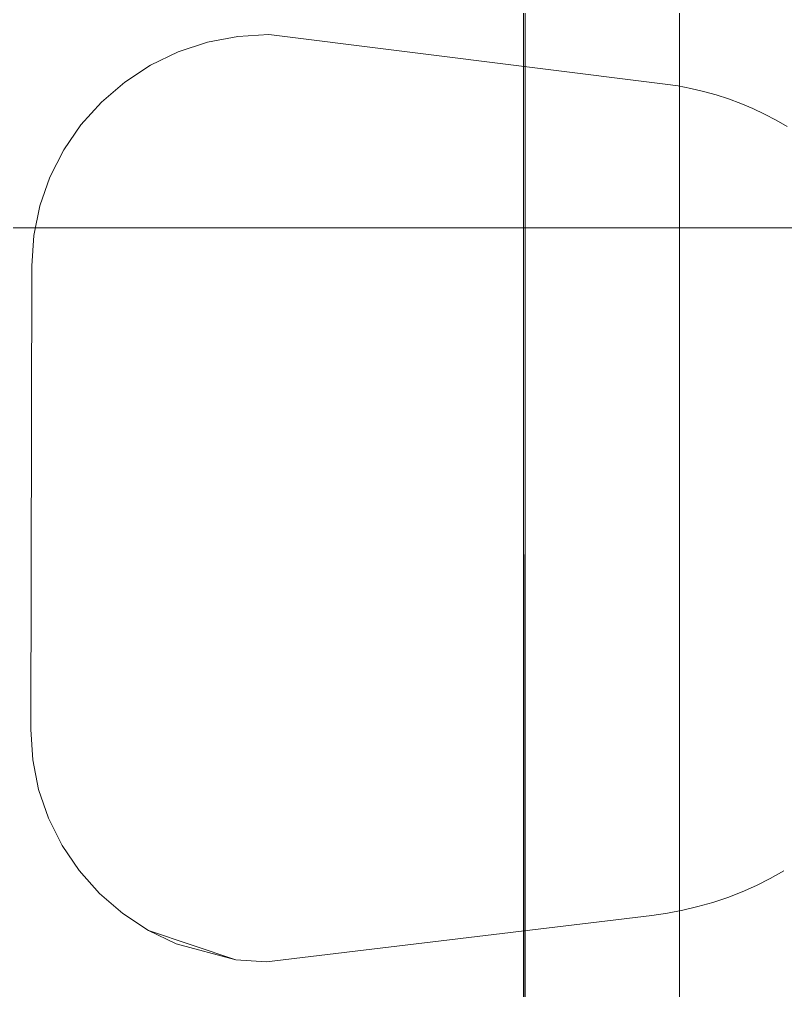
# Model space of a CAD drawing. Extents: x -566 to 72611, y -487 to 32334.
# Drawn here: x 47.37 to 59.78, y 92.78 to 108.52 of the extents above; entities that cross this region are included whole.
import ezdxf

# ---------------------------------------------------------------- set-up
doc = ezdxf.new("R2010")
doc.units = 0
doc.header["$LTSCALE"] = 0.5
doc.header["$MEASUREMENT"] = 0
doc.layers.add('ceilling', color=141, linetype='CONTINUOUS', lineweight=18)
doc.layers.add('floor', color=7, linetype='CONTINUOUS', lineweight=5, true_color=0xcfcfcf)
doc.layers.add('layout', color=7, linetype='CONTINUOUS', lineweight=5, true_color=0xcfcfcf)

msp = doc.modelspace()

# ---------------------------------------------------------------- hatches: boundary and pattern name
at = {"layer": 'floor'}
h = msp.add_hatch(dxfattribs=at)
h.set_pattern_fill('ANSI37', color=256, scale=100, angle=45)
h.set_pattern_definition([(90, (243.028, 267.632), (-12.5, 9e-16), []), (180, (243.028, 267.632), (-9e-16, -12.5), [])])
h.paths.add_polyline_path([(253.46925, 349.5), (154.11744, 349.5), (154.11744, 348.5), (101.14781, 348.5), (101.14781, 349.5), (0, 349.5), (0, 344.5), (36, 344.5, -0.33835703), (0, 308.66941), (0, 308.5), (0, 173.75), (253.46925, 173.75)])
h.paths.add_polyline_path([(36, 344.5), (0, 344.5), (0, 308.66941, 0.33835703)], flags=17)
h.paths.add_polyline_path([(253.46925, 173.75), (0, 173.75), (0, 173.74997), (0, 169.75), (253.46925, 169.75)])
h.paths.add_polyline_path([(253.46925, 169.75), (0, 169.75), (0, 149.21137), (36, 149.21137, -0.33835703), (0, 113.38078), (0, 113.21137), (0, 29.94998), (0, -5), (253.46925, -5)])
h.paths.add_polyline_path([(36, 149.21137), (0, 149.21137), (0, 113.38078, 0.33835703)], flags=17)
h.paths.add_polyline_path([(575.25, 169.75), (510, 169.75), (474.75, 169.75), (327.5, 169.75), (285.46925, 169.75), (285.46925, 165.75), (253.46925, 165.75), (253.46925, -5), (263.99725, -5), (263.99725, 95.99051), (287, 95.99051), (287, 97.5), (292, 97.5), (292, -5), (341.25, -5), (341.25, 13.02988), (341.25012, 15.02988), (346.24839, 15.02988, 0.36108524), (374.08728, 41.24999), (346.25012, 41.24999), (346.25012, 42.99999), (341.25, 42.99999), (341.25, 44.99999), (341.25, 97.5), (357.75, 97.5), (405.75, 97.5), (575.25, 97.5)])

# ---------------------------------------------------------------- linework, layer by layer
at = {"layer": 'ceilling'}
msp.add_line((58.06343, 169.75), (58.06343, -5), dxfattribs=at)
at = {"layer": 'layout'}
for points in [[(55.56208, 115.22427, 70.2116), (55.56025, 84.48382, 70.22398), (55.56208, 84.48376, 70.2116)], [(50.90811, 108.23932, 59.43378), (50.90811, 108.23932, 59.43378), (50.90811, 108.23932, 60.56059), (51.40818, 108.27027, 59.43378)], [(51.40818, 108.27027, 60.56059), (51.40818, 108.27027, 60.56059), (51.40818, 108.27027, 59.43378), (50.90811, 108.23932, 60.56059)], [(51.40818, 108.27027, 59.43378), (51.40818, 108.27027, 59.43378), (51.40818, 108.27027, 60.56059), (57.83163, 107.46796, 59.43378)], [(57.83163, 107.46796, 60.56059), (57.83163, 107.46796, 60.56059), (57.83163, 107.46796, 59.43378), (51.40818, 108.27027, 60.56059)], [(49.94146, 107.98778, 59.43378), (49.94146, 107.98778, 59.43378), (49.94146, 107.98778, 60.56059), (50.41631, 108.14458, 59.43378)], [(50.41631, 108.14458, 60.56059), (50.41631, 108.14458, 60.56059), (50.41631, 108.14458, 59.43378), (49.94146, 107.98778, 60.56059)], [(50.41631, 108.14458, 59.43378), (50.41631, 108.14458, 59.43378), (50.41631, 108.14458, 60.56059), (50.90811, 108.23932, 59.43378)], [(50.90811, 108.23932, 60.56059), (50.90811, 108.23932, 60.56059), (50.90811, 108.23932, 59.43378), (50.41631, 108.14458, 60.56059)], [(49.4915, 107.77154, 59.43378), (49.4915, 107.77154, 59.43378), (49.4915, 107.77154, 60.56059), (49.94146, 107.98778, 59.43378)], [(49.94146, 107.98778, 60.56059), (49.94146, 107.98778, 60.56059), (49.94146, 107.98778, 59.43378), (49.4915, 107.77154, 60.56059)], [(49.07412, 107.49949, 59.43378), (49.07412, 107.49949, 59.43378), (49.07412, 107.49949, 60.56059), (49.4915, 107.77154, 59.43378)], [(49.4915, 107.77154, 60.56059), (49.4915, 107.77154, 60.56059), (49.4915, 107.77154, 59.43378), (49.07412, 107.49949, 60.56059)], [(48.69666, 107.17645, 59.43378), (48.69666, 107.17645, 59.43378), (48.69666, 107.17645, 60.56059), (49.07412, 107.49949, 59.43378)], [(49.07412, 107.49949, 60.56059), (49.07412, 107.49949, 60.56059), (49.07412, 107.49949, 59.43378), (48.69666, 107.17645, 60.56059)], [(57.83163, 107.46796, 59.43378), (57.83163, 107.46796, 59.43378), (57.83163, 107.46796, 60.56059), (58.04104, 107.43733, 59.43378)], [(58.04104, 107.43733, 60.56059), (58.04104, 107.43733, 60.56059), (58.04104, 107.43733, 59.43378), (57.83163, 107.46796, 60.56059)], [(58.04104, 107.43733, 59.43378), (58.04104, 107.43733, 59.43378), (58.04104, 107.43733, 60.56059), (58.24895, 107.39797, 59.43378)], [(58.24895, 107.39797, 60.56059), (58.24895, 107.39797, 60.56059), (58.24895, 107.39797, 59.43378), (58.04104, 107.43733, 60.56059)], [(58.24895, 107.39797, 59.43378), (58.24895, 107.39797, 59.43378), (58.24895, 107.39797, 60.56059), (58.4549, 107.34988, 59.43378)], [(58.4549, 107.34988, 60.56059), (58.4549, 107.34988, 60.56059), (58.4549, 107.34988, 59.43378), (58.24895, 107.39797, 60.56059)], [(58.4549, 107.34988, 59.43378), (58.4549, 107.34988, 59.43378), (58.4549, 107.34988, 60.56059), (58.65862, 107.2932, 59.43378)], [(58.65862, 107.2932, 60.56059), (58.65862, 107.2932, 60.56059), (58.65862, 107.2932, 59.43378), (58.4549, 107.34988, 60.56059)], [(48.69666, 107.17645, 59.43378), (48.69666, 107.17645, 59.43378), (48.36536, 106.80784, 59.43378), (48.69666, 107.17645, 60.56059)], [(48.36536, 106.80784, 60.56059), (48.36536, 106.80784, 60.56059), (48.69666, 107.17645, 60.56059), (48.36536, 106.80784, 59.43378)], [(58.65862, 107.2932, 59.43378), (58.65862, 107.2932, 59.43378), (58.65862, 107.2932, 60.56059), (58.85965, 107.22803, 59.43378)], [(58.85965, 107.22803, 60.56059), (58.85965, 107.22803, 60.56059), (58.85965, 107.22803, 59.43378), (58.65862, 107.2932, 60.56059)], [(58.85965, 107.22803, 59.43378), (58.85965, 107.22803, 59.43378), (58.85965, 107.22803, 60.56059), (59.0576, 107.15445, 59.43378)], [(59.0576, 107.15445, 60.56059), (59.0576, 107.15445, 60.56059), (59.0576, 107.15445, 59.43378), (58.85965, 107.22803, 60.56059)], [(59.0576, 107.15445, 59.43378), (59.0576, 107.15445, 59.43378), (59.0576, 107.15445, 60.56059), (59.25223, 107.0727, 59.43378)], [(59.25223, 107.0727, 60.56059), (59.25223, 107.0727, 60.56059), (59.25223, 107.0727, 59.43378), (59.0576, 107.15445, 60.56059)], [(59.25223, 107.0727, 59.43378), (59.25223, 107.0727, 59.43378), (59.25223, 107.0727, 60.56059), (59.44306, 106.98278, 59.43378)], [(59.44306, 106.98278, 60.56059), (59.44306, 106.98278, 60.56059), (59.44306, 106.98278, 59.43378), (59.25223, 107.0727, 60.56059)], [(59.44306, 106.98278, 59.43378), (59.44306, 106.98278, 59.43378), (59.44306, 106.98278, 60.56059), (59.62973, 106.885, 59.43378)], [(59.62973, 106.885, 60.56059), (59.62973, 106.885, 60.56059), (59.62973, 106.885, 59.43378), (59.44306, 106.98278, 60.56059)], [(59.62973, 106.885, 59.43378), (59.62973, 106.885, 59.43378), (59.62973, 106.885, 60.56059), (59.8121, 106.77941, 59.43378)], [(59.8121, 106.77941, 60.56059), (59.8121, 106.77941, 60.56059), (59.8121, 106.77941, 59.43378), (59.62973, 106.885, 60.56059)], [(48.36536, 106.80784, 59.43378), (48.36536, 106.80784, 59.43378), (48.08597, 106.39997, 59.43378), (48.36536, 106.80784, 60.56059)], [(48.08597, 106.39997, 60.56059), (48.08597, 106.39997, 60.56059), (48.36536, 106.80784, 60.56059), (48.08597, 106.39997, 59.43378)], [(48.08597, 106.39997, 59.43378), (48.08597, 106.39997, 59.43378), (47.86327, 105.95981, 59.43378), (48.08597, 106.39997, 60.56059)], [(47.86327, 105.95981, 60.56059), (47.86327, 105.95981, 60.56059), (48.08597, 106.39997, 60.56059), (47.86327, 105.95981, 59.43378)], [(47.86327, 105.95981, 59.43378), (47.86327, 105.95981, 59.43378), (47.70106, 105.49498, 59.43378), (47.86327, 105.95981, 60.56059)], [(47.70106, 105.49498, 60.56059), (47.70106, 105.49498, 60.56059), (47.86327, 105.95981, 60.56059), (47.70106, 105.49498, 59.43378)], [(47.70106, 105.49498, 59.43378), (47.70106, 105.49498, 59.43378), (47.60228, 105.01333, 59.43378), (47.70106, 105.49498, 60.56059)], [(47.60228, 105.01333, 60.56059), (47.60228, 105.01333, 60.56059), (47.70106, 105.49498, 60.56059), (47.60228, 105.01333, 59.43378)], [(47.60228, 105.01333, 59.43378), (47.60228, 105.01333, 59.43378), (47.56831, 104.52312, 59.43378), (47.60228, 105.01333, 60.56059)], [(47.56831, 104.52312, 60.56059), (47.56831, 104.52312, 60.56059), (47.60228, 105.01333, 60.56059), (47.56831, 104.52312, 59.43378)], [(47.56831, 104.52312, 59.43378), (47.56831, 104.52312, 59.43378), (47.5509, 97.01102, 59.43378), (47.56831, 104.52312, 60.56059)], [(47.5509, 97.01102, 60.56059), (47.5509, 97.01102, 60.56059), (47.56831, 104.52312, 60.56059), (47.5509, 97.01102, 59.43378)], [(47.5509, 97.01102, 59.43378), (47.5509, 97.01102, 59.43378), (47.5826, 96.52068, 59.43378), (47.5509, 97.01102, 60.56059)], [(47.5826, 96.52068, 60.56059), (47.5826, 96.52068, 60.56059), (47.5509, 97.01102, 60.56059), (47.5826, 96.52068, 59.43378)], [(47.5826, 96.52068, 59.43378), (47.5826, 96.52068, 59.43378), (47.67914, 96.03858, 59.43378), (47.5826, 96.52068, 60.56059)], [(47.67914, 96.03858, 60.56059), (47.67914, 96.03858, 60.56059), (47.5826, 96.52068, 60.56059), (47.67914, 96.03858, 59.43378)], [(47.67914, 96.03858, 59.43378), (47.67914, 96.03858, 59.43378), (47.83919, 95.57297, 59.43378), (47.67914, 96.03858, 60.56059)], [(47.83919, 95.57297, 60.56059), (47.83919, 95.57297, 60.56059), (47.67914, 96.03858, 60.56059), (47.83919, 95.57297, 59.43378)], [(47.83919, 95.57297, 59.43378), (47.83919, 95.57297, 59.43378), (48.05985, 95.13182, 59.43378), (47.83919, 95.57297, 60.56059)], [(48.05985, 95.13182, 60.56059), (48.05985, 95.13182, 60.56059), (47.83919, 95.57297, 60.56059), (48.05985, 95.13182, 59.43378)], [(48.05985, 95.13182, 59.43378), (48.05985, 95.13182, 59.43378), (48.33735, 94.72263, 59.43378), (48.05985, 95.13182, 60.56059)], [(48.33735, 94.72263, 60.56059), (48.33735, 94.72263, 60.56059), (48.05985, 95.13182, 60.56059), (48.33735, 94.72263, 59.43378)], [(48.33735, 94.72263, 59.43378), (48.33735, 94.72263, 59.43378), (48.66693, 94.35248, 59.43378), (48.33735, 94.72263, 60.56059)], [(48.66693, 94.35248, 60.56059), (48.66693, 94.35248, 60.56059), (48.33735, 94.72263, 60.56059), (48.66693, 94.35248, 59.43378)], [(59.31143, 94.4844, 60.56059), (59.31143, 94.4844, 60.56059), (59.31143, 94.4844, 59.43378), (59.53667, 94.59743, 60.56059)], [(59.53667, 94.59743, 59.43378), (59.53667, 94.59743, 59.43378), (59.53667, 94.59743, 60.56059), (59.31143, 94.4844, 59.43378)], [(59.53667, 94.59743, 60.56059), (59.53667, 94.59743, 60.56059), (59.53667, 94.59743, 59.43378), (59.75632, 94.7207, 60.56059)], [(59.75632, 94.7207, 59.43378), (59.75632, 94.7207, 59.43378), (59.75632, 94.7207, 60.56059), (59.53667, 94.59743, 59.43378)], [(59.08109, 94.38181, 60.56059), (59.08109, 94.38181, 60.56059), (59.08109, 94.38181, 59.43378), (59.31143, 94.4844, 60.56059)], [(59.31143, 94.4844, 59.43378), (59.31143, 94.4844, 59.43378), (59.31143, 94.4844, 60.56059), (59.08109, 94.38181, 59.43378)], [(48.66693, 94.35248, 60.56059), (48.66693, 94.35248, 60.56059), (48.66693, 94.35248, 59.43378), (49.04289, 94.02767, 60.56059)], [(49.04289, 94.02767, 59.43378), (49.04289, 94.02767, 59.43378), (49.04289, 94.02767, 60.56059), (48.66693, 94.35248, 59.43378)], [(58.60681, 94.20887, 60.56059), (58.60681, 94.20887, 60.56059), (58.60681, 94.20887, 59.43378), (58.84601, 94.28989, 60.56059)], [(58.84601, 94.28989, 59.43378), (58.84601, 94.28989, 59.43378), (58.84601, 94.28989, 60.56059), (58.60681, 94.20887, 59.43378)], [(59.08109, 94.38181, 59.43378), (59.08109, 94.38181, 59.43378), (59.08109, 94.38181, 60.56059), (58.84601, 94.28989, 59.43378)], [(59.08109, 94.38181, 60.56059), (59.08109, 94.38181, 60.56059), (58.84601, 94.28989, 59.43378), (58.84601, 94.28989, 60.56059)], [(58.11811, 94.08018, 60.56059), (58.11811, 94.08018, 60.56059), (58.11811, 94.08018, 59.43378), (58.36397, 94.13891, 60.56059)], [(58.36397, 94.13891, 59.43378), (58.36397, 94.13891, 59.43378), (58.36397, 94.13891, 60.56059), (58.11811, 94.08018, 59.43378)], [(58.36397, 94.13891, 60.56059), (58.36397, 94.13891, 60.56059), (58.36397, 94.13891, 59.43378), (58.60681, 94.20887, 60.56059)], [(58.60681, 94.20887, 59.43378), (58.60681, 94.20887, 59.43378), (58.60681, 94.20887, 60.56059), (58.36397, 94.13891, 59.43378)], [(49.04289, 94.02767, 60.56059), (49.04289, 94.02767, 60.56059), (49.04289, 94.02767, 59.43378), (49.459, 93.75375, 60.56059)], [(49.459, 93.75375, 59.43378), (49.459, 93.75375, 59.43378), (49.459, 93.75375, 60.56059), (49.04289, 94.02767, 59.43378)], [(51.37336, 93.24608, 60.56059), (51.37336, 93.24608, 60.56059), (51.37336, 93.24608, 59.43378), (57.61926, 93.99683, 60.56059)], [(57.61926, 93.99683, 59.43378), (57.61926, 93.99683, 59.43378), (57.61926, 93.99683, 60.56059), (51.37336, 93.24608, 59.43378)], [(57.61926, 93.99683, 60.56059), (57.61926, 93.99683, 60.56059), (57.61926, 93.99683, 59.43378), (57.86971, 94.03278, 60.56059)], [(57.86971, 94.03278, 59.43378), (57.86971, 94.03278, 59.43378), (57.86971, 94.03278, 60.56059), (57.61926, 93.99683, 59.43378)], [(57.86971, 94.03278, 60.56059), (57.86971, 94.03278, 60.56059), (57.86971, 94.03278, 59.43378), (58.11811, 94.08018, 60.56059)], [(58.11811, 94.08018, 59.43378), (58.11811, 94.08018, 59.43378), (58.11811, 94.08018, 60.56059), (57.86971, 94.03278, 59.43378)], [(49.459, 93.75375, 60.56059), (49.459, 93.75375, 60.56059), (49.459, 93.75375, 59.43378), (49.90796, 93.53539, 60.56059)], [(50.87344, 93.27937, 59.43378), (50.87344, 93.27937, 59.43378), (49.90796, 93.53539, 60.56059), (49.459, 93.75375, 59.43378)], [(50.87344, 93.27937, 60.56059), (50.87344, 93.27937, 60.56059), (50.87344, 93.27937, 59.43378), (51.37336, 93.24608, 60.56059)], [(51.37336, 93.24608, 59.43378), (51.37336, 93.24608, 59.43378), (51.37336, 93.24608, 60.56059), (50.87344, 93.27937, 59.43378)]]:
    msp.add_3dface(points, dxfattribs=at)

doc.saveas('drawing.dxf')
